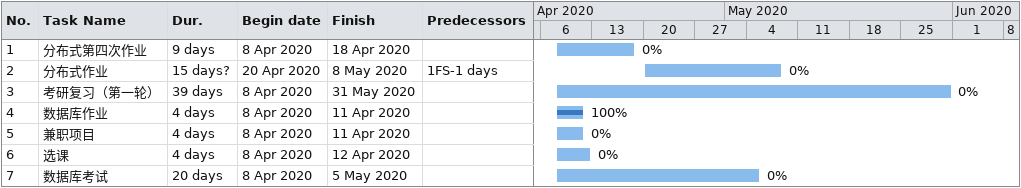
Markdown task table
| ID | Task | Duration | Start | Finish | Predecessors | % complete |
|---|---|---|---|---|---|---|
| 1 | 分布式第四次作业 | 9d | 2020-04-08 | 2020-04-18 |  | 0 |
| 2 | 分布式作业 | 15d? | 2020-04-20 | 2020-05-08 | 1FS-1d | 0 |
| 3 | 考研复习（第一轮） | 39d | 2020-04-08 | 2020-05-31 |  | 0 |
| 4 | 数据库作业 | 4d | 2020-04-08 | 2020-04-11 |  | 100 |
| 5 | 兼职项目 | 4d | 2020-04-08 | 2020-04-11 |  | 0 |
| 6 | 选课 | 4d | 2020-04-08 | 2020-04-12 |  | 0 |
| 7 | 数据库考试 | 20d | 2020-04-08 | 2020-05-05 |  | 0 |
